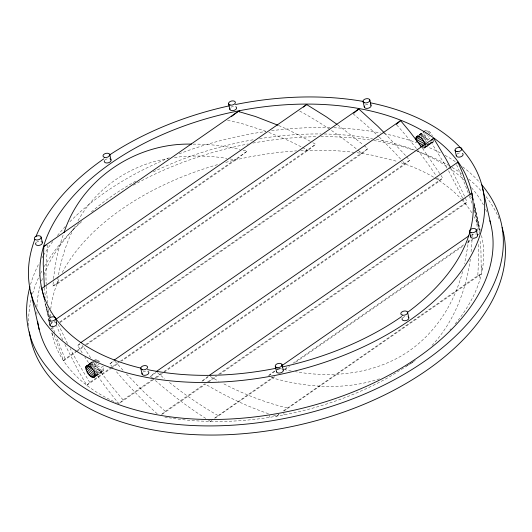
<?xml version="1.0" encoding="UTF-8"?>
<svg xmlns="http://www.w3.org/2000/svg" width="532" height="532" viewBox="0 0 532 532"><rect width="100%" height="100%" fill="white"/><g stroke="black" fill="none" stroke-linecap="round" stroke-linejoin="round"><path stroke-width="0.4" stroke-dasharray="2.66 2" d="M472.084 239.786L470.946 253.518M472.177 236.654L472.25 234.299L470.235 235.177M284.028 410.977L481.28 274.033L480.935 250.067L479.937 239.566M47.853 245.119C46.404 258.06 45.519 271.107 46.211 284.135M243.144 150.23L247.187 151.161L235.849 159.859L56.971 284.048L52.881 286.063L53.526 279.493M53.606 278.675C55.049 263.5 58.281 248.451 63.501 234.127M468.386 239.959L467.748 246.456L464.576 263.686M283.257 410.99L477.816 275.636L478.787 254.655L478.388 243.077M422.009 147.597L424.044 148.135L424.762 147.79L425.347 145.987L425.174 144.657M95.201 376.589C98.207 373.85 106.101 371.928 103.048 366.462L93.805 370.791M470.328 259.19C465.959 290.685 453.962 321.847 432.077 345.354M56.971 284.048C59.897 264.012 65.303 244.128 74.912 226.22M455.166 323.922A220.268 129.781 -12.8 0 0 480.137 278.788L482.258 269.943A220.268 129.781 -12.8 0 0 481.493 235.616M462.574 271.559C453.444 307.044 430.993 339.768 398.475 357.524C367.206 374.568 329.986 377.727 295.313 371.675M78.005 220.687C96.538 187.67 130.779 164.514 168.065 158.583M424.503 131.49L425.78 130.333C428.938 130.2 430.94 133.333 432.436 135.693M54.051 334.748L63.547 360.769L65.097 358.887L76.688 350.841M219.669 374.348L465.32 203.803L466.97 201.854L465.021 197.266M82.161 352.802A439.598 390.382 47.5 0 1 80.026 349.364L77.778 345.541L79.813 343.566M94.284 369.966L96.545 367.725L94.842 364.613L94.197 361.773M64.884 344.477L78.856 371.742L86.809 385.274L89.748 382.435L119.753 361.6M424.137 138.919L428.1 134.995M428.666 134.436L430.361 132.754M93.851 367.898L95.587 366.189M425.121 140.435L429.164 136.438M95.414 371.289L97.655 369.122L96.545 367.725M423.013 137.555L427.495 133.219M428.054 132.681L429.171 131.597M92.468 366.907L94.842 364.613M424.702 143.155L430.654 137.416M156.435 377.594L439.598 181.006L442.691 178.054L440.895 175.267M91.517 365.743L94.37 363.103L93.439 361.773M95.813 373.085L98.846 370.285L101.22 371.542L103.022 371.156L96.378 375.419M421.311 136.917L426.165 132.435M426.777 131.876L427.987 130.752M112.458 366.987L109.885 363.908L112.87 361.261M152.398 379.595L123.091 399.938L118.909 403.642L116.641 402.717M406.568 156.734L409.607 160.365L405.271 164.182L121.589 361.135M90.64 364.866L93.605 362.292M426.531 144.957L428.313 143.414M96.392 374.275L100.029 371.13L94.37 363.103M420.732 135.587L423.765 132.96M152.524 378.092L150.596 376.304L156.222 371.589M86.723 344.683L362.099 153.495L367.825 148.714L364.068 145.522M161.522 414.435L165.246 411.322L204.84 383.838M208.484 420.114L210.479 421.384L212.7 419.588M90.034 364.181L94.344 360.709M425.208 147.058L433.819 140.109M60.036 322.552L308.035 150.376L315.649 144.292L311.353 141.851M208.278 376.164L201.455 381.644L208.943 376.443M214.409 418.219L273.195 377.042M96.252 375.472L101.22 371.542M419.575 135.241L424.543 131.311M406.654 366.096L415.279 360.257M268.72 375.506L275.37 370.385M273.594 415.306L276.52 416.184L278.968 414.295M275.942 369.946L278.236 368.191M89.05 364.227L92.236 361.866M412.114 362.704L415.306 360.37M419.229 134.842L423.718 131.637M96.472 375.665L102.237 371.549M52.881 286.063L247.187 151.161M59.717 321.966L315.649 144.292M51.185 328.696L52.542 327.752M77.778 345.541L80.505 343.645M77.373 350.369L84.867 345.162M85.552 344.689L367.825 148.714M63.547 360.769L75.817 352.251M76.495 351.778L83.996 346.571M92.176 361.787L88.265 364.5L92.222 361.853M419.13 134.796L422.388 132.535M423.04 132.082L424.995 130.726M109.885 363.908L113.974 361.068M120.438 361.128L409.607 160.365M86.809 385.274L110.676 368.709M111.354 368.23L118.855 363.024M150.596 376.304L156.056 372.513M155.125 377.7L163.297 372.021M163.982 371.549L442.691 178.054M153.708 379.489L118.909 403.642L115.145 399.14A439.598 390.382 47.5 0 1 96.545 374.422M207.573 381.943L215.766 376.257M218.492 374.362L466.97 201.854M162.353 414.142L206.024 383.825M208.75 381.929L216.943 376.244M268.86 375.506L276.367 370.292M277.052 369.82L279.101 368.397M284.8 368.982L287.533 367.087M292.992 363.289L464.376 244.308M467.788 241.94L471.199 239.573M478.029 234.831L480.077 233.408M210.479 421.384L211.842 420.433M215.247 418.072L275.19 376.457M284.726 369.84L289.494 366.528M295.619 362.272L463.179 245.944M467.269 243.104L472.715 239.32M276.52 416.184L279.253 414.288M424.044 148.135L433.234 141.904L433.68 141.173L424.762 147.79L433.234 141.904L423.106 148.069M411.436 363.15L389.863 376.636A220.268 129.781 -12.8 0 1 284.135 414.86L269.963 417.327A220.268 129.781 -12.8 0 1 213.784 421.484L200.158 421.071A220.268 129.781 -12.8 0 1 168.258 417.66M419.183 134.902L423.173 132.342M87.7 365.098L93.08 361.773M93.752 361.361L96.438 359.699L100.083 362.059M419.482 135.374L423.632 132.98M95.221 375.18L103.521 370.392M422.687 147.211L431.578 142.184L432.523 142.25M88.651 365.191L93.439 362.485M96.172 360.942L97.542 360.171M420.892 135.813L424.489 133.918L425.746 136.97L427.941 139.823L424.968 141.219M96.498 373.085L103.693 369.301M90.46 365.324L96.724 362.046M97.422 361.68L98.812 360.955M477.816 275.636L481.28 274.033M421.982 136.877L424.968 135.421M90.34 366.834L97.296 363.423M94.576 372.347L103.534 367.958M94.782 359.978L96.438 359.699M422.9 138.3L425.746 136.97M93.093 367.246L99.038 364.453M424.569 139.484L426.757 138.473M92.787 369.288L100.814 365.584M379.482 378.844C344.29 390.548 305.74 387.702 270.582 377.381M174.463 157.525C189.725 155.357 205.239 155.763 220.534 157.432L226.911 158.443M300.686 150.636A220.268 129.781 -12.8 0 1 306.439 150.396L320.291 150.224A220.268 129.781 -12.8 0 1 353.8 152.332M193.116 144.139C208.903 143.966 224.71 145.888 240.065 149.519M230.163 158.955L235.849 159.859M291.283 371.03L284.307 369.594M357.038 152.737A220.268 129.781 -12.8 0 1 360.25 153.183L372.846 155.311L396.626 161.243M278.994 368.37L283.549 369.421M287.26 407.924C264.597 402.524 242.818 393.733 222.163 383.013M227.596 120.299L242.419 123.73L265.814 131.271M401.341 162.845L407.712 165.013A220.268 129.781 -12.8 0 1 434.431 177.681M268.853 132.388L290.179 141.306L301.83 147.145M268.447 413.71C246.376 406.195 225.309 395.994 205.286 384.084M430.481 141.712L431.578 142.184M278.728 125.559L287.466 129.356L310.635 141.446M302.555 147.51L308.035 150.376M299.716 111.042C320.045 122.127 339.27 135.168 357.338 149.638M210.24 376.483L218.519 381.191M217.887 415.439C200.584 405.643 184.218 394.239 168.657 381.876M205.818 418.418C187.151 406.721 169.741 393.101 153.15 378.624M435.123 178.094A220.268 129.781 -12.8 0 1 437.171 179.351C445.863 184.956 454.142 191.327 461.131 198.988M337.76 124.894L363.442 144.99M357.976 150.13L362.099 153.495M353.075 113.762L365.883 124.648L378.664 136.511M157.452 372.633L164.82 378.904M165.246 411.322L144.225 392.317L126.257 373.83M379.276 137.076L394.644 152.498L402.478 161.11M157.206 413.796C142.596 400.536 128.85 386.325 116.069 371.303M97.655 369.122L98.846 370.285M384.57 133.113L405.557 155.524M396.746 124.993L399.246 127.74A439.598 390.382 47.5 0 1 416.835 149.086M403.037 161.721L405.271 164.182M122.992 370.232L114.54 360.769M461.656 199.593L466.112 204.72A220.268 129.781 -12.8 0 1 472.137 213.365M123.091 399.938L112.425 387.19L100.029 371.13M422.474 148.255L440.449 174.576M90.633 357.77L82.5 345.461M431.006 141.944L447.764 169.349M437.617 177.927L439.598 181.006M89.748 382.435L76.142 359.785L70.144 348.513M451.109 168.651L464.695 196.501M448.582 170.732L462.508 197.917M67.524 343.579L58.274 324.367M456.569 164.654L465.001 184.338L469.158 195.55M462.86 198.655L465.32 203.803M62.763 340.028L56.784 326.382M54.517 321.035L55.168 322.565M65.097 358.887L56.392 337.215M469.437 196.295L472.15 203.836M54.73 332.726L51.092 322.02M470.667 195.776L471.405 198.11M474.125 206.669L480.117 229.851M474.125 210.06L480.05 230.476M49.855 318.123L45.752 304.158M50.101 318.901L50.839 321.242M51.83 327.745L52.322 329.301M480.177 231.34L478.993 227.483A220.268 129.781 -12.8 0 0 474.125 216.803M45.08 302.961L48.671 316.886M474.079 202.985L479.312 226M481.5 266.605L482.258 269.943M465.786 203.284L466.112 204.72M479.259 274.918L480.137 278.788M436.872 178.047L437.171 179.351M359.898 151.62L360.25 153.183M306.199 149.332L306.439 150.396M283.782 413.317L284.135 414.86M269.511 415.326L269.963 417.327M45.406 304.517L48.352 317.471M51.843 332.846L52.582 336.084A220.268 129.781 -12.8 0 0 62.783 359.699C69.586 370.192 78.51 379.15 88.492 386.631A220.268 129.781 -12.8 0 0 115.883 402.405M474.165 203.816L476.679 215.799L479.325 233.109M48.538 317.085L46.836 306.858M44.435 299.855L44.921 302.183M52.023 333.132L52.582 336.084M474.198 205.418L476.612 221.152L477.61 231.653M48.106 309.365L49.19 316.447M47.494 302.901L46.244 284.959M44.475 287.726L45.393 297.415M451.01 328.763A220.268 129.781 -12.8 0 1 449.932 329.96M167.474 417.527A220.268 129.781 -12.8 0 1 164.335 416.975M50.327 316.859A220.268 129.781 -12.8 0 1 50.5 312.124M50.766 308.952A220.268 129.781 -12.8 0 1 59.491 278.13M62.291 272.457A220.268 129.781 -12.8 0 1 219.583 164.055M225.748 162.373A220.268 129.781 -12.8 0 1 296.557 150.869M417.341 149.725A439.598 390.382 47.5 0 1 436.426 176.085M91.005 366.388A439.598 390.382 47.5 0 1 84.768 356.906M36.954 314.292A231.866 136.611 -12.8 0 1 36.868 311.832M36.901 306.871A231.866 136.611 -12.8 0 1 40.425 284.933M41.602 281.042A231.866 136.611 -12.8 0 1 42.666 277.93M43.837 274.818A231.866 136.611 -12.8 0 1 79.773 222.622M91.438 211.869A231.866 136.611 -12.8 0 1 135.673 181.153M153.269 171.922A231.866 136.611 -12.8 0 1 254.808 139.477M259.523 138.692A231.866 136.611 -12.8 0 1 321.022 133.951M324.227 133.991A231.866 136.611 -12.8 0 1 372.486 138.586M376.343 139.311A231.866 136.611 -12.8 0 1 414.548 150.084M415.299 150.376A231.866 136.611 -12.8 0 1 448.237 167.334M448.915 167.799A231.866 136.611 -12.8 0 1 464.396 180.248M471.458 187.616A231.866 136.611 -12.8 0 1 483.448 204.953M485.563 209.216A231.866 136.611 -12.8 0 1 486.88 212.228M28.801 325.69A242.299 142.762 -12.8 0 1 31.248 298.871M32.625 293.624A242.299 142.762 -12.8 0 1 39.92 274.858M40.638 273.415A242.299 142.762 -12.8 0 1 42.44 269.943M44.369 266.479A242.299 142.762 -12.8 0 1 82.58 220.813M133.366 185.189A242.299 142.762 -12.8 0 1 248.231 143.939M252.9 143.061A242.299 142.762 -12.8 0 1 316.819 136.691M320.829 136.651A242.299 142.762 -12.8 0 1 369.574 139.916M373.697 140.541A242.299 142.762 -12.8 0 1 414.235 150.263M417.281 151.301A242.299 142.762 -12.8 0 1 448.529 165.326M452.094 167.414A242.299 142.762 -12.8 0 1 461.523 173.605M468.719 179.104A242.299 142.762 -12.8 0 1 482.052 191.866M486.022 196.607A242.299 142.762 -12.8 0 1 499.349 219.457M30.55 284.494A242.299 142.762 -12.8 0 1 39.268 262.894M41.902 258.04A242.299 142.762 -12.8 0 1 43.099 255.965M43.511 255.274A242.299 142.762 -12.8 0 1 53.466 240.59M57.436 235.556A242.299 142.762 -12.8 0 1 66.048 225.734M69.891 221.738A242.299 142.762 -12.8 0 1 169.262 157.765M179.131 153.854A242.299 142.762 -12.8 0 1 265.847 131.484M271.593 130.706A242.299 142.762 -12.8 0 1 330.678 127.66M333.83 127.766A242.299 142.762 -12.8 0 1 380.553 132.967M383.745 133.605A242.299 142.762 -12.8 0 1 416.716 142.702M425.168 145.921A242.299 142.762 -12.8 0 1 441.354 153.409M444.998 155.377A242.299 142.762 -12.8 0 1 456.177 162.207M462.714 166.868A242.299 142.762 -12.8 0 1 479.977 182.729M457.068 154.061A3.478 2.048 -12.8 0 1 461.131 152.903M365.391 105.043A3.478 2.048 -12.8 0 1 369.547 104.239M230.921 107.271A3.478 2.048 -12.8 0 1 235.078 106.466M104.791 160.132A3.478 2.048 -12.8 0 1 109.525 158.829M36.369 242.373A3.478 2.048 -12.8 0 1 41.197 241.422M50.54 323.729A3.478 2.048 -12.8 0 1 55.268 322.425M143.141 371.981A3.478 2.048 -12.8 0 1 147.291 371.17M277.611 369.747A3.478 2.048 -12.8 0 1 281.76 368.942M402.584 317.883A3.478 2.048 -12.8 0 1 407.312 316.58M471.259 235.397A3.478 2.048 -12.8 0 1 475.994 234.093"/><path stroke-width="0.8" d="M278.003 125.239L255.513 116.528L238.156 111.427L43.85 246.323L43.218 263.919L44.395 286.914M85.725 367.659L85.865 366.588L87.029 365.511C91.71 366.295 96.598 372.38 94.55 377.042L93.765 377.434C89.163 377.088 86.33 371.808 85.725 367.659L88.804 365.171M422.189 138.639L416.496 141.299L416.024 137.376L417.853 135.753M64.013 232.63C81.443 179.111 135.633 142.722 191.493 144.125M457.154 163.071L457.939 162.12L462.288 172.381L470.175 194.22M89.183 375.007L93.712 370.525M88.073 373.61L92.694 369.042M90.374 376.164L94.856 371.835M87.115 372.067L91.87 367.479M431.605 140.288L433.666 138.32L445.863 158.782L450.737 167.946M86.37 370.491L90.945 366.275M91.557 377.008L95.201 373.65M421.51 146.945L409.574 131.377L400.583 120.631L396.247 124.448M85.898 368.989L89.456 365.896M92.748 377.421L95.78 374.801M353.714 113.23L358.801 108.98L377.78 126.25L384.004 132.541M303.446 107.092L306.618 104.551L326.222 116.754L337.082 124.415M93.765 377.434L95.627 375.958M231.314 116.668L238.156 111.427M238.416 111.487L239.46 110.709L239.706 111.787M85.865 366.588L87.78 365.171M306.618 104.551L41.822 288.391L42.693 292.567M56.073 319.153L358.801 108.98M80.718 342.694L400.583 120.631M114.067 360.204L433.666 138.32M156.222 371.589L457.939 162.12M209.542 375.226L471.731 193.196L471.937 193.548M281.634 365.83L468.785 235.902M416.024 137.376L418.79 135.773M415.851 138.466L419.449 136.571M420.732 146.812L425.607 144.258M416.523 136.604L417.307 136.212C421.543 136.392 424.017 141.066 425.174 144.657M43.85 246.323L46.084 245.212M416.011 139.803L421.238 137.243M420.16 145.362L425.035 142.975M419.03 144.006L424.223 141.565M417.999 142.516L423.106 140.155M42.899 293.338L44.528 299.523M482.305 186.845L490.704 223.839M476.233 229.711L477.477 235.191M455.053 150.217L456.296 155.696M469.543 231.553L470.787 237.033M369.787 99.856L371.03 105.336M363.09 101.698L364.334 107.178M407.552 312.198L408.802 317.677M228.62 103.926L229.871 109.406M282 364.56L283.25 370.039M275.31 366.402L276.554 371.881M109.765 154.446L111.008 159.926M140.84 368.629L142.084 374.116M41.15 237.186A3.478 2.048 -12.8 0 1 36.276 239.952A3.478 2.048 -12.8 0 1 35.79 236.427A3.478 2.048 -12.8 0 1 41.15 237.186L42.394 242.665M55.508 318.043L56.758 323.523A3.478 2.048 -12.8 0 1 53.233 326.548A3.478 2.048 -12.8 0 1 50.154 324.274M48.818 319.885L50.061 325.365M30.816 292.6L39.215 329.594M471.731 193.196L473.167 200.045M370.372 102.802A231.866 136.611 -12.8 0 1 464.157 267.024A231.866 136.611 -12.8 0 1 182.124 381.823A231.866 136.611 -12.8 0 1 34.833 239.38M36.01 236.388A231.866 136.611 -12.8 0 1 103.846 158.822M109.133 155.238A231.866 136.611 -12.8 0 1 229.179 105.861M235.43 104.545A231.866 136.611 -12.8 0 1 363.309 101.452M489.859 220.7A231.866 136.611 -12.8 0 1 293.757 410.265A231.866 136.611 -12.8 0 1 37.666 321.614M481.507 184.491A242.299 142.762 -12.8 0 1 296.297 415.997A242.299 142.762 -12.8 0 1 29.925 286.741M140.993 368.157A220.268 129.781 -12.8 0 1 82.965 186.047A220.268 129.781 -12.8 0 1 399.645 119.8A220.268 129.781 -12.8 0 1 407.465 312.41M401.633 316.58A220.268 129.781 -12.8 0 1 282.279 366.954M276.008 368.27A220.268 129.781 -12.8 0 1 147.464 369.6M502.135 227.583A242.299 142.762 -12.8 0 1 296.191 425.62A242.299 142.762 -12.8 0 1 29.4 331.928M462.494 153.389A3.478 2.048 -12.8 0 1 460.473 156.92A3.478 2.048 -12.8 0 1 456.33 155.145M370.731 104.864A3.478 2.048 -12.8 0 1 367.951 108.295A3.478 2.048 -12.8 0 1 364.427 106.087M236.56 107.564A3.478 2.048 -12.8 0 1 233.036 110.596A3.478 2.048 -12.8 0 1 229.957 108.322M235.756 106.726A3.478 2.048 -12.8 0 1 236.261 107.098M110.204 159.081A3.478 2.048 -12.8 0 1 108.375 162.779A3.478 2.048 -12.8 0 1 104.405 160.677M41.795 241.741A3.478 2.048 -12.8 0 1 39.262 245.372A3.478 2.048 -12.8 0 1 35.89 242.898M55.953 322.678A3.478 2.048 -12.8 0 1 56.459 323.05M147.976 371.429A3.478 2.048 -12.8 0 1 146.147 375.127A3.478 2.048 -12.8 0 1 142.177 373.025M282.951 369.567A3.478 2.048 -12.8 0 1 280.61 372.892A3.478 2.048 -12.8 0 1 276.48 371.349M408.503 317.212A3.478 2.048 -12.8 0 1 405.723 320.636A3.478 2.048 -12.8 0 1 402.199 318.429M477.184 234.718A3.478 2.048 -12.8 0 1 474.404 238.15A3.478 2.048 -12.8 0 1 470.88 235.942M471.026 232.65A3.478 2.048 -12.8 0 0 476.306 230.243A3.478 2.048 -12.8 0 0 471.332 228.999A3.478 2.048 -12.8 0 0 471.026 232.65M402.345 315.137A3.478 2.048 -12.8 0 0 407.625 312.73A3.478 2.048 -12.8 0 0 402.651 311.493A3.478 2.048 -12.8 0 0 402.345 315.137M276.793 367.499A3.478 2.048 -12.8 0 0 282.073 365.092A3.478 2.048 -12.8 0 0 277.099 363.848A3.478 2.048 -12.8 0 0 276.793 367.499M142.323 369.727A3.478 2.048 -12.8 0 0 147.603 367.319A3.478 2.048 -12.8 0 0 142.629 366.083A3.478 2.048 -12.8 0 0 142.323 369.727M457.035 151.627A3.478 2.048 -12.8 0 0 461.869 148.834A3.478 2.048 -12.8 0 0 456.476 148.115A3.478 2.048 -12.8 0 0 457.035 151.627M364.573 102.796A3.478 2.048 -12.8 0 0 369.853 100.382A3.478 2.048 -12.8 0 0 364.886 99.145A3.478 2.048 -12.8 0 0 364.573 102.796M230.11 105.023A3.478 2.048 -12.8 0 0 235.383 102.616A3.478 2.048 -12.8 0 0 230.416 101.379A3.478 2.048 -12.8 0 0 230.11 105.023M104.551 157.386A3.478 2.048 -12.8 0 0 109.831 154.978A3.478 2.048 -12.8 0 0 104.864 153.735A3.478 2.048 -12.8 0 0 104.551 157.386M50.301 320.982A3.478 2.048 -12.8 0 0 55.581 318.575A3.478 2.048 -12.8 0 0 50.606 317.331A3.478 2.048 -12.8 0 0 50.301 320.982"/></g></svg>
